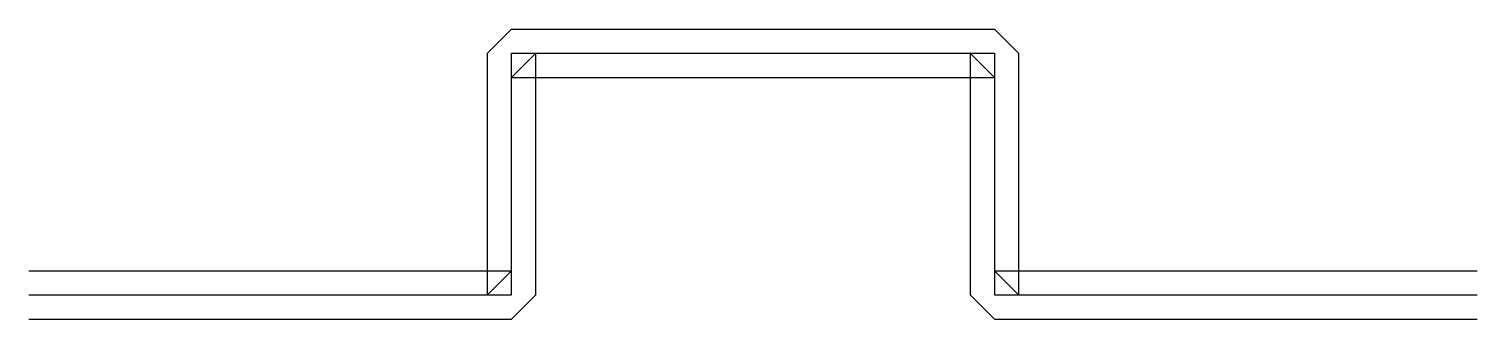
# Model space of a CAD drawing. Header units: millimetres. Extents: x 60 to 660, y -170 to -50.
import ezdxf

# ---------------------------------------------------------------- set-up
doc = ezdxf.new("R2010")
doc.units = ezdxf.units.MM
doc.layers.add('LINE_CENTER', color=1, linetype='CONTINUOUS')
doc.layers.add('LINE_EDGE', color=7, linetype='CONTINUOUS')

msp = doc.modelspace()

# ---------------------------------------------------------------- linework, layer by layer
at = {"layer": 'LINE_CENTER'}
for p, q in [((260, -160), (260, -60)), ((260, -60), (460, -60)), ((460, -60), (460, -160)), ((60, -160), (260, -160)), ((460, -160), (660, -160))]:
    msp.add_line(p, q, dxfattribs=at)
at = {"layer": 'LINE_EDGE'}
for p, q in [((250, -60), (260, -50)), ((260, -50), (460, -50)), ((460, -50), (470, -60)), ((250, -160), (250, -60)), ((270, -60), (260, -70)), ((270, -160), (270, -60)), ((460, -70), (450, -60)), ((450, -60), (450, -160)), ((470, -60), (470, -160)), ((260, -70), (460, -70)), ((60, -150), (260, -150)), ((260, -150), (250, -160)), ((470, -160), (460, -150)), ((460, -150), (660, -150)), ((260, -170), (270, -160)), ((450, -160), (460, -170)), ((60, -170), (260, -170)), ((460, -170), (660, -170))]:
    msp.add_line(p, q, dxfattribs=at)

doc.saveas('drawing.dxf')
